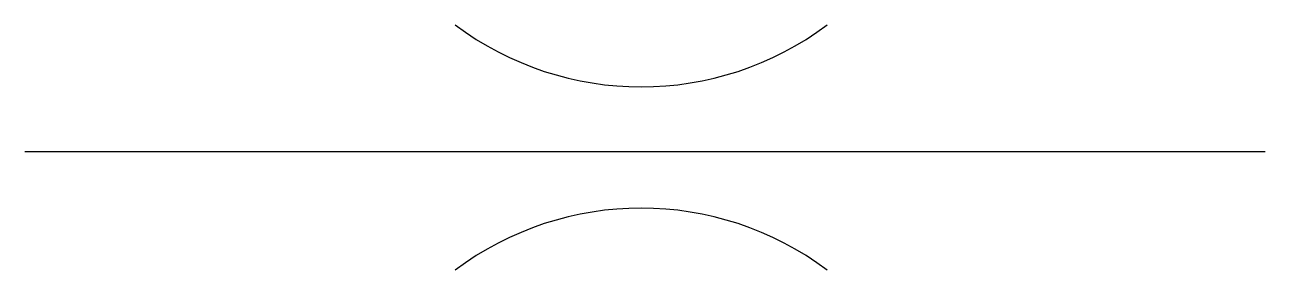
# Model space of a CAD drawing. Extents: x 261.5 to 281.5, y 2 to 6.
import ezdxf

# ---------------------------------------------------------------- set-up
doc = ezdxf.new("R2010")
doc.units = 0
doc.header["$LTSCALE"] = 5
doc.header["$MEASUREMENT"] = 0
doc.layers.add('11', color=1, linetype='CONTINUOUS')

# ---------------------------------------------------------------- blocks, each defined once
blk = doc.blocks.new('5237', base_point=(345.201, 24.845))
at = {"layer": '11'}
for centre, start, end in [((345.196, 30.885), 233.1301, 306.8699), ((345.196, 18.931), 53.1301, 126.8699)]:
    blk.add_arc(centre, 5, start, end, dxfattribs=at)

msp = doc.modelspace()

# ---------------------------------------------------------------- linework, layer by layer
at = {"layer": '11'}
msp.add_line((261.494, 3.929), (281.494, 3.929), dxfattribs=at)

# ---------------------------------------------------------------- block references
msp.add_blockref('5237', (271.438, 3.929), dxfattribs=at)

doc.saveas('drawing.dxf')
